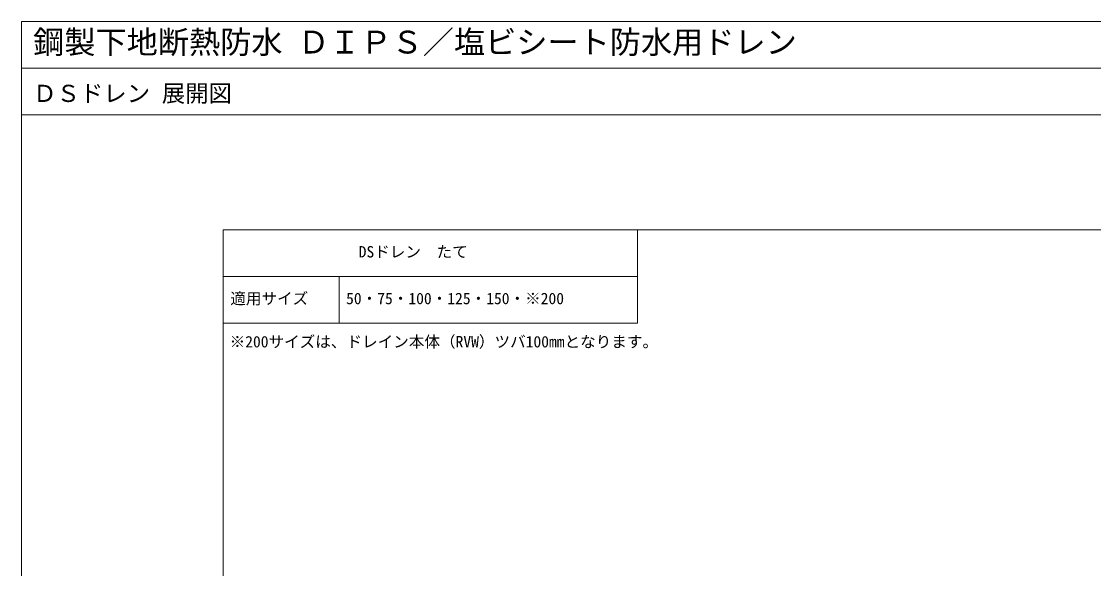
# Model space of a CAD drawing. Units: millimetres, scale not verified. Extents: x -690 to 690, y -478 to 477.
# Drawn here: x -690 to -3, y 126 to 477 of the extents above; entities that cross this region are included whole.
import ezdxf
from ezdxf.enums import TextEntityAlignment as Align

# ---------------------------------------------------------------- set-up
doc = ezdxf.new("R2010")
doc.units = ezdxf.units.MM
doc.header["$LTSCALE"] = 2
for name, color, linetype, lineweight in [('0-0_0', 7, 'Continuous', 15), ('0-6_WAKU', 7, 'Continuous', 18), ('0-7_MOJI', 7, 'Continuous', 18)]:
    doc.layers.add(name, color=color, linetype=linetype, lineweight=lineweight)
doc.styles.add('ＭＳ ゴシック', font='')
doc.styles.get('ＭＳ ゴシック').set_extended_font_data('MS Gothic')

msp = doc.modelspace()

# ---------------------------------------------------------------- linework, layer by layer
at = {"layer": '0-0_0', "lineweight": 18}
msp.add_line((-690.357, 447.449), (689.643, 447.449), dxfattribs=at)
msp.add_lwpolyline([(-560.982, -403.801), (560.268, -403.801), (560.268, 343.699), (-560.982, 343.699)], close=True, dxfattribs=at)
at = {"layer": '0-6_WAKU'}
for points in [[(-690.357, -477.551), (689.643, -477.551), (689.643, 477.449), (-690.357, 477.449)], [(689.643, 417.449), (-690.357, 417.449), (-690.357, 477.449), (689.643, 477.449)]]:
    msp.add_lwpolyline(points, close=True, dxfattribs=at)
at = {"layer": '0-7_MOJI'}
for points in [[(-560.982, 313.699), (-295.089, 313.699), (-295.089, 343.699), (-560.982, 343.699)], [(-560.982, 283.699), (-486.546, 283.699), (-486.546, 313.699), (-560.982, 313.699)], [(-486.546, 283.699), (-295.089, 283.699), (-295.089, 313.699), (-486.546, 313.699)]]:
    msp.add_lwpolyline(points, close=True, dxfattribs=at)

# ---------------------------------------------------------------- texts
at = {"layer": '0-6_WAKU', "style": 'ＭＳ ゴシック'}
for s, height, p in [('鋼製下地断熱防水 ＤＩＰＳ／塩ビシート防水用ドレン', 14.66, (-682.857, 452.449)), ('ＤＳドレン 展開図', 11, (-682.857, 422.449))]:
    msp.add_text(s, height=height, dxfattribs=at).set_placement(p, align=Align.BOTTOM_LEFT)
at = {"layer": '0-7_MOJI', "style": 'ＭＳ ゴシック'}
for s, p in [('DSドレン\u3000たて', (-474.029, 323.699)), ('適用サイズ', (-556.387, 293.699)), (' 50・75・100・125・150・※200', (-487.086, 293.699)), ('※200サイズは、ドレイン本体（RVW）ツバ100mmとなります。', (-556.826, 265.959))]:
    msp.add_text(s, height=7.331, dxfattribs=at).set_placement(p, align=Align.BOTTOM_LEFT)

doc.saveas('drawing.dxf')
